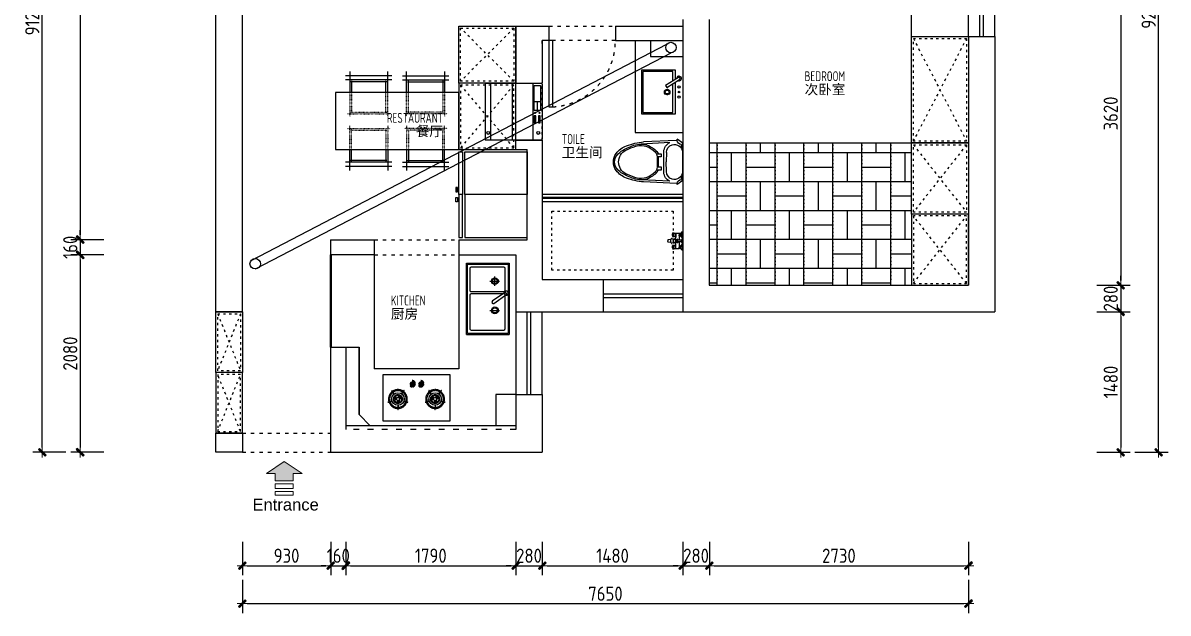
# Model space of a CAD drawing. Header units: millimetres. Extents: x -58733 to 427521, y -235734 to 553534.
# Drawn here: x 76497 to 88564, y 517994 to 524214 of the extents above; entities that cross this region are included whole.
import ezdxf

# ---------------------------------------------------------------- set-up
doc = ezdxf.new("R2010")
doc.units = ezdxf.units.MM
doc.linetypes.add('ACAD_ISO02W100', pattern=[15, 12, -3])
doc.linetypes.add('ACAD_ISO03W100', pattern=[30, 12, -18])
for name, color, linetype in [('00-墙体', 7, 'Continuous'), ('02-洁具及配件（地平图显示）', 1, 'Continuous'), ('02-活动家具', 1, 'Continuous'), ('4平-文字', 7, 'Continuous'), ('4平-灶具', 7, 'Continuous'), ('E-立面活动家具', 1, 'Continuous'), ('ZL家具内框', 251, 'Continuous'), ('ZL家具外框', 1, 'Continuous'), ('ZL窗户内线', 251, 'Continuous')]:
    doc.layers.add(name, color=color, linetype=linetype)
for name, color, linetype, lineweight in [('0－图框', 8, 'Continuous', 0), ('P★10 文字说明', 32, 'Continuous', 0), ('P－墙体', 255, 'Continuous', 15)]:
    doc.layers.add(name, color=color, linetype=linetype, lineweight=lineweight)
doc.styles.add('CCD_DIM', font='ARCHS.SHX')
doc.styles.add('DIM_FONT', font='', dxfattribs={"width": 0.8})
doc.styles.get("Standard").update_dxf_attribs({"font": 'simsun.ttc'})
doc.styles.add('编号', font='ARCHSTYL.SHX', dxfattribs={"width": 0.8})
doc.styles.get('DIM_FONT').set_extended_font_data('SimSun')
doc.dimstyles.new('海龍1：50', dxfattribs={"dimscale": 50, "dimtxt": 3, "dimasz": 1, "dimexe": 2, "dimexo": 2, "dimgap": 0.6, "dimtad": 1, "dimdec": 0, "dimrnd": 5, "dimdsep": 46, "dimtxsty": 'CCD_DIM', "dimblk": 'WS-cj', "dimcen": 1, "dimclrd": 242, "dimclre": 242, "dimclrt": 2, "dimadec": 0, "dimazin": 2, "dimtfac": 1, "dimtdec": 0, "dimtix": 1, "dimtmove": 2, "dimatfit": 3, "dimldrblk": 'CCD_Leader_Arrow', "dimfxl": 5, "dimfxlon": 1, "dimtolj": 1, "dimarcsym": 0})

# ---------------------------------------------------------------- blocks, each defined once
blk = doc.blocks.new('A$C79D64CA1')
at = {"layer": '0－图框'}
blk.add_hatch(color=6, dxfattribs=at).paths.add_polyline_path([(378, 227), (284, 227), (284, 151), (95, 151), (95, 227), (0, 227), (189, 353)])
at = {"layer": '0－图框', "color": 6}
for p, q in [((189, 353), (0, 227)), ((378, 227), (189, 353)), ((95, 227), (0, 227)), ((378, 227), (284, 227))]:
    blk.add_line(p, q, dxfattribs=at)
blk.add_lwpolyline([(95, 227), (95, 151), (284, 151), (284, 227)], dxfattribs=at)
for points in [[(284, 120), (95, 120), (95, 69), (284, 69)], [(284, 38), (95, 38), (95, 0), (284, 0)]]:
    blk.add_lwpolyline(points, close=True, dxfattribs=at)
blk = doc.blocks.new('gsdfgfsdg')
at = {"layer": '0－图框', "color": 7, "xscale": -1, "rotation": 270}
blk.add_blockref('A$C79D64CA1', (-31077, -43831), dxfattribs=at)
at = {"layer": '0－图框', "color": 7, "insert": (-31178, -43656), "char_height": 125, "width": 1449.58, "attachment_point": 5, "rotation": 270}
blk.add_mtext('{\\fArial|b0|i0|c0|p32;Entrance}', dxfattribs=at)
blk = doc.blocks.new('WS-cj')
blk.add_hatch(color=1).paths.add_polyline_path([(0.59, 0.82), (-0.82, -0.59), (-0.59, -0.82), (0.82, 0.59)])
at = {"color": 1, "linetype": 'ByBlock', "lineweight": 0}
for p, q in [((-1.1, 0), (0, 0)), ((0, 0), (1.1, 0))]:
    blk.add_line(p, q, dxfattribs=at)
at = {"color": 1}
blk.add_lwpolyline([(0.59, 0.82), (-0.82, -0.59), (-0.59, -0.82), (0.82, 0.59)], close=True, dxfattribs=at)
blk = doc.blocks.new('*D620')
at = {"color": 242, "lineweight": -2}
for p, q in [((78810, 518744), (78810, 518394)), ((79740, 518744), (79740, 518394)), ((78860, 518494), (79690, 518494))]:
    blk.add_line(p, q, dxfattribs=at)
at = {"layer": 'Defpoints', "color": 0}
for p in [(78810, 518894), (79740, 518894), (79740, 518494)]:
    blk.add_point(p, dxfattribs=at)
at = {"color": 242, "lineweight": -2, "xscale": 50, "yscale": 50, "zscale": 50, "rotation": 180}
blk.add_blockref('WS-cj', (78810, 518494), dxfattribs=at)
at = {"color": 242, "lineweight": -2, "xscale": 50, "yscale": 50, "zscale": 50}
blk.add_blockref('WS-cj', (79740, 518494), dxfattribs=at)
at = {"color": 2, "insert": (79275, 518599), "char_height": 150, "attachment_point": 5, "style": 'CCD_DIM'}
blk.add_mtext('\\A1;930', dxfattribs=at)
blk = doc.blocks.new('CCD_Leader_Arrow')
at = {"color": 1, "linetype": 'ByBlock'}
blk.add_line((0, 0), (-1, 0), dxfattribs=at)
for points in [[(-0.86, 0.67), (-0.6, 0.85), (-0.24, 0), (0, 0)], [(-0.86, -0.67), (-0.6, -0.85), (-0.24, 0), (0, 0)]]:
    blk.add_solid(points, dxfattribs=at)
blk = doc.blocks.new('*D621')
at = {"color": 242, "lineweight": -2}
for p, q in [((79740, 518744), (79740, 518394)), ((79900, 518744), (79900, 518394)), ((79690, 518494), (79640, 518494)), ((79740, 518494), (79900, 518494)), ((79950, 518494), (80000, 518494))]:
    blk.add_line(p, q, dxfattribs=at)
at = {"layer": 'Defpoints', "color": 0}
for p in [(79740, 518894), (79900, 518894), (79900, 518494)]:
    blk.add_point(p, dxfattribs=at)
at = {"color": 242, "lineweight": -2, "xscale": 50, "yscale": 50, "zscale": 50}
blk.add_blockref('WS-cj', (79740, 518494), dxfattribs=at)
at = {"color": 242, "lineweight": -2, "xscale": 50, "yscale": 50, "zscale": 50, "rotation": 180}
blk.add_blockref('WS-cj', (79900, 518494), dxfattribs=at)
at = {"color": 2, "insert": (79820, 518599), "char_height": 150, "attachment_point": 5, "style": 'CCD_DIM'}
blk.add_mtext('\\A1;160', dxfattribs=at)
blk = doc.blocks.new('*D622')
at = {"color": 242, "lineweight": -2}
for p, q in [((79900, 518744), (79900, 518394)), ((81690, 518744), (81690, 518394)), ((79950, 518494), (81640, 518494))]:
    blk.add_line(p, q, dxfattribs=at)
at = {"layer": 'Defpoints', "color": 0}
for p in [(79900, 518894), (81690, 518894), (81690, 518494)]:
    blk.add_point(p, dxfattribs=at)
at = {"color": 242, "lineweight": -2, "xscale": 50, "yscale": 50, "zscale": 50, "rotation": 180}
blk.add_blockref('WS-cj', (79900, 518494), dxfattribs=at)
at = {"color": 242, "lineweight": -2, "xscale": 50, "yscale": 50, "zscale": 50}
blk.add_blockref('WS-cj', (81690, 518494), dxfattribs=at)
at = {"color": 2, "insert": (80795, 518599), "char_height": 150, "attachment_point": 5, "style": 'CCD_DIM'}
blk.add_mtext('\\A1;1790', dxfattribs=at)
blk = doc.blocks.new('*D623')
at = {"color": 242, "lineweight": -2}
for p, q in [((81690, 518744), (81690, 518394)), ((81970, 518744), (81970, 518394)), ((81640, 518494), (81590, 518494)), ((81690, 518494), (81970, 518494)), ((82020, 518494), (82070, 518494))]:
    blk.add_line(p, q, dxfattribs=at)
at = {"layer": 'Defpoints', "color": 0}
for p in [(81690, 518894), (81970, 518894), (81970, 518494)]:
    blk.add_point(p, dxfattribs=at)
at = {"color": 242, "lineweight": -2, "xscale": 50, "yscale": 50, "zscale": 50}
blk.add_blockref('WS-cj', (81690, 518494), dxfattribs=at)
at = {"color": 242, "lineweight": -2, "xscale": 50, "yscale": 50, "zscale": 50, "rotation": 180}
blk.add_blockref('WS-cj', (81970, 518494), dxfattribs=at)
at = {"color": 2, "insert": (81830, 518599), "char_height": 150, "attachment_point": 5, "style": 'CCD_DIM'}
blk.add_mtext('\\A1;280', dxfattribs=at)
blk = doc.blocks.new('*D624')
at = {"color": 242, "lineweight": -2}
for p, q in [((81970, 518744), (81970, 518394)), ((83450, 518744), (83450, 518394)), ((82020, 518494), (83400, 518494))]:
    blk.add_line(p, q, dxfattribs=at)
at = {"layer": 'Defpoints', "color": 0}
for p in [(81970, 518894), (83450, 518894), (83450, 518494)]:
    blk.add_point(p, dxfattribs=at)
at = {"color": 242, "lineweight": -2, "xscale": 50, "yscale": 50, "zscale": 50, "rotation": 180}
blk.add_blockref('WS-cj', (81970, 518494), dxfattribs=at)
at = {"color": 242, "lineweight": -2, "xscale": 50, "yscale": 50, "zscale": 50}
blk.add_blockref('WS-cj', (83450, 518494), dxfattribs=at)
at = {"color": 2, "insert": (82710, 518599), "char_height": 150, "attachment_point": 5, "style": 'CCD_DIM'}
blk.add_mtext('\\A1;1480', dxfattribs=at)
blk = doc.blocks.new('*D625')
at = {"color": 242, "lineweight": -2}
for p, q in [((83450, 518744), (83450, 518394)), ((83730, 518744), (83730, 518394)), ((83400, 518494), (83350, 518494)), ((83450, 518494), (83730, 518494)), ((83780, 518494), (83830, 518494))]:
    blk.add_line(p, q, dxfattribs=at)
at = {"layer": 'Defpoints', "color": 0}
for p in [(83450, 518894), (83730, 518894), (83730, 518494)]:
    blk.add_point(p, dxfattribs=at)
at = {"color": 242, "lineweight": -2, "xscale": 50, "yscale": 50, "zscale": 50}
blk.add_blockref('WS-cj', (83450, 518494), dxfattribs=at)
at = {"color": 242, "lineweight": -2, "xscale": 50, "yscale": 50, "zscale": 50, "rotation": 180}
blk.add_blockref('WS-cj', (83730, 518494), dxfattribs=at)
at = {"color": 2, "insert": (83590, 518599), "char_height": 150, "attachment_point": 5, "style": 'CCD_DIM'}
blk.add_mtext('\\A1;280', dxfattribs=at)
blk = doc.blocks.new('*D626')
at = {"color": 242, "lineweight": -2}
for p, q in [((83730, 518744), (83730, 518394)), ((86460, 518744), (86460, 518394)), ((83780, 518494), (86410, 518494))]:
    blk.add_line(p, q, dxfattribs=at)
at = {"layer": 'Defpoints', "color": 0}
for p in [(83730, 518894), (86460, 518894), (86460, 518494)]:
    blk.add_point(p, dxfattribs=at)
at = {"color": 242, "lineweight": -2, "xscale": 50, "yscale": 50, "zscale": 50, "rotation": 180}
blk.add_blockref('WS-cj', (83730, 518494), dxfattribs=at)
at = {"color": 242, "lineweight": -2, "xscale": 50, "yscale": 50, "zscale": 50}
blk.add_blockref('WS-cj', (86460, 518494), dxfattribs=at)
at = {"color": 2, "insert": (85095, 518599), "char_height": 150, "attachment_point": 5, "style": 'CCD_DIM'}
blk.add_mtext('\\A1;2730', dxfattribs=at)
blk = doc.blocks.new('*D627')
at = {"color": 242, "lineweight": -2}
for p, q in [((78810, 518344), (78810, 517994)), ((86460, 518344), (86460, 517994)), ((78860, 518094), (86410, 518094))]:
    blk.add_line(p, q, dxfattribs=at)
at = {"layer": 'Defpoints', "color": 0}
for p in [(78810, 518894), (86460, 518894), (86460, 518094)]:
    blk.add_point(p, dxfattribs=at)
at = {"color": 242, "lineweight": -2, "xscale": 50, "yscale": 50, "zscale": 50, "rotation": 180}
blk.add_blockref('WS-cj', (78810, 518094), dxfattribs=at)
at = {"color": 242, "lineweight": -2, "xscale": 50, "yscale": 50, "zscale": 50}
blk.add_blockref('WS-cj', (86460, 518094), dxfattribs=at)
at = {"color": 2, "insert": (82635, 518199), "char_height": 150, "attachment_point": 5, "style": 'CCD_DIM'}
blk.add_mtext('\\A1;7650', dxfattribs=at)
blk = doc.blocks.new('*D628')
at = {"color": 242, "lineweight": -2}
for p, q in [((77351, 528809), (77001, 528809)), ((77101, 528759), (77101, 521979)), ((77351, 521929), (77001, 521929))]:
    blk.add_line(p, q, dxfattribs=at)
at = {"layer": 'Defpoints', "color": 0}
for p in [(77501, 528809), (77101, 521929), (77501, 521929)]:
    blk.add_point(p, dxfattribs=at)
at = {"color": 242, "lineweight": -2, "xscale": 50, "yscale": 50, "zscale": 50}
for p, rotation in [((77101, 528809), 90), ((77101, 521929), 270)]:
    blk.add_blockref('WS-cj', p, dxfattribs=dict(at, rotation=rotation))
at = {"color": 2, "insert": (76996, 525369), "char_height": 150, "attachment_point": 5, "rotation": 90, "style": 'CCD_DIM'}
blk.add_mtext('\\A1;6880', dxfattribs=at)
blk = doc.blocks.new('*D629')
at = {"color": 242, "lineweight": -2}
for p, q in [((77101, 521979), (77101, 522029)), ((77351, 521929), (77001, 521929)), ((77101, 521929), (77101, 521769)), ((77351, 521769), (77001, 521769)), ((77101, 521719), (77101, 521669))]:
    blk.add_line(p, q, dxfattribs=at)
at = {"layer": 'Defpoints', "color": 0}
for p in [(77501, 521929), (77101, 521769), (77501, 521769)]:
    blk.add_point(p, dxfattribs=at)
at = {"color": 242, "lineweight": -2, "xscale": 50, "yscale": 50, "zscale": 50}
for p, rotation in [((77101, 521929), 270), ((77101, 521769), 90)]:
    blk.add_blockref('WS-cj', p, dxfattribs=dict(at, rotation=rotation))
at = {"color": 2, "insert": (76996, 521849), "char_height": 150, "attachment_point": 5, "rotation": 90, "style": 'CCD_DIM'}
blk.add_mtext('\\A1;160', dxfattribs=at)
blk = doc.blocks.new('*D630')
at = {"color": 242, "lineweight": -2}
for p, q in [((77351, 521769), (77001, 521769)), ((77101, 521719), (77101, 519739)), ((77351, 519689), (77001, 519689))]:
    blk.add_line(p, q, dxfattribs=at)
at = {"layer": 'Defpoints', "color": 0}
for p in [(77501, 521769), (77101, 519689), (77501, 519689)]:
    blk.add_point(p, dxfattribs=at)
at = {"color": 242, "lineweight": -2, "xscale": 50, "yscale": 50, "zscale": 50}
for p, rotation in [((77101, 521769), 90), ((77101, 519689), 270)]:
    blk.add_blockref('WS-cj', p, dxfattribs=dict(at, rotation=rotation))
at = {"color": 2, "insert": (76996, 520729), "char_height": 150, "attachment_point": 5, "rotation": 90, "style": 'CCD_DIM'}
blk.add_mtext('\\A1;2080', dxfattribs=at)
blk = doc.blocks.new('*D631')
at = {"color": 242, "lineweight": -2}
for p, q in [((76951, 528809), (76601, 528809)), ((76701, 519739), (76701, 528759)), ((76951, 519689), (76601, 519689))]:
    blk.add_line(p, q, dxfattribs=at)
at = {"layer": 'Defpoints', "color": 0}
for p in [(76701, 528809), (77501, 528809), (77501, 519689)]:
    blk.add_point(p, dxfattribs=at)
at = {"color": 242, "lineweight": -2, "xscale": 50, "yscale": 50, "zscale": 50}
for p, rotation in [((76701, 528809), 90), ((76701, 519689), 270)]:
    blk.add_blockref('WS-cj', p, dxfattribs=dict(at, rotation=rotation))
at = {"color": 2, "insert": (76596, 524249), "char_height": 150, "attachment_point": 5, "rotation": 90, "style": 'CCD_DIM'}
blk.add_mtext('\\A1;9120', dxfattribs=at)
blk = doc.blocks.new('*D634')
at = {"color": 242, "lineweight": -2}
for p, q in [((87814, 525069), (88164, 525069)), ((88064, 525019), (88064, 521499)), ((87814, 521449), (88164, 521449))]:
    blk.add_line(p, q, dxfattribs=at)
at = {"layer": 'Defpoints', "color": 0}
for p in [(87664, 525069), (87664, 521449), (88064, 521449)]:
    blk.add_point(p, dxfattribs=at)
at = {"color": 242, "lineweight": -2, "xscale": 50, "yscale": 50, "zscale": 50}
for p, rotation in [((88064, 525069), 90), ((88064, 521449), 270)]:
    blk.add_blockref('WS-cj', p, dxfattribs=dict(at, rotation=rotation))
at = {"color": 2, "insert": (87959, 523259), "char_height": 150, "attachment_point": 5, "rotation": 90, "style": 'CCD_DIM'}
blk.add_mtext('\\A1;3620', dxfattribs=at)
blk = doc.blocks.new('*D635')
at = {"color": 242, "lineweight": -2}
for p, q in [((88064, 521499), (88064, 521549)), ((87814, 521449), (88164, 521449)), ((88064, 521449), (88064, 521169)), ((87814, 521169), (88164, 521169)), ((88064, 521119), (88064, 521069))]:
    blk.add_line(p, q, dxfattribs=at)
at = {"layer": 'Defpoints', "color": 0}
for p in [(87664, 521449), (87664, 521169), (88064, 521169)]:
    blk.add_point(p, dxfattribs=at)
at = {"color": 242, "lineweight": -2, "xscale": 50, "yscale": 50, "zscale": 50}
for p, rotation in [((88064, 521449), 270), ((88064, 521169), 90)]:
    blk.add_blockref('WS-cj', p, dxfattribs=dict(at, rotation=rotation))
at = {"color": 2, "insert": (87959, 521309), "char_height": 150, "attachment_point": 5, "rotation": 90, "style": 'CCD_DIM'}
blk.add_mtext('\\A1;280', dxfattribs=at)
blk = doc.blocks.new('*D636')
at = {"color": 242, "lineweight": -2}
for p, q in [((87814, 521169), (88164, 521169)), ((88064, 521119), (88064, 519739)), ((87814, 519689), (88164, 519689))]:
    blk.add_line(p, q, dxfattribs=at)
at = {"layer": 'Defpoints', "color": 0}
for p in [(87664, 521169), (87664, 519689), (88064, 519689)]:
    blk.add_point(p, dxfattribs=at)
at = {"color": 242, "lineweight": -2, "xscale": 50, "yscale": 50, "zscale": 50}
for p, rotation in [((88064, 521169), 90), ((88064, 519689), 270)]:
    blk.add_blockref('WS-cj', p, dxfattribs=dict(at, rotation=rotation))
at = {"color": 2, "insert": (87959, 520429), "char_height": 150, "attachment_point": 5, "rotation": 90, "style": 'CCD_DIM'}
blk.add_mtext('\\A1;1480', dxfattribs=at)
blk = doc.blocks.new('*D637')
at = {"color": 242, "lineweight": -2}
for p, q in [((88214, 528979), (88564, 528979)), ((88464, 519739), (88464, 528929)), ((88214, 519689), (88564, 519689))]:
    blk.add_line(p, q, dxfattribs=at)
at = {"layer": 'Defpoints', "color": 0}
for p in [(87664, 528979), (88464, 528979), (87664, 519689)]:
    blk.add_point(p, dxfattribs=at)
at = {"color": 242, "lineweight": -2, "xscale": 50, "yscale": 50, "zscale": 50}
for p, rotation in [((88464, 528979), 90), ((88464, 519689), 270)]:
    blk.add_blockref('WS-cj', p, dxfattribs=dict(at, rotation=rotation))
at = {"color": 2, "insert": (88359, 524334), "char_height": 150, "attachment_point": 5, "rotation": 90, "style": 'CCD_DIM'}
blk.add_mtext('\\A1;9290', dxfattribs=at)
blk = doc.blocks.new('A$C2EBB641D')
for p, q in [((267, 733), (267, 0)), ((333, 733), (333, 0)), ((533, 667), (200, 667)), ((200, 67), (533, 67))]:
    blk.add_line(p, q)
at = {"color": 251}
for p, q in [((533, 640), (347, 640)), ((360, 653), (360, 80)), ((347, 93), (533, 93))]:
    blk.add_line(p, q, dxfattribs=at)
at = {"color": 250, "linetype": 'ACAD_ISO03W100', "ltscale": 0.1}
for p, q in [((907, 667), (533, 667)), ((853, 640), (533, 640)), ((840, 80), (840, 653)), ((867, 27), (867, 707)), ((533, 93), (853, 93)), ((533, 67), (907, 67))]:
    blk.add_line(p, q, dxfattribs=at)
blk = doc.blocks.new('A$C314F5E14')
at = {"color": 251}
for p, q in [((91, 393), (91, 50)), ((333, 408), (106, 408)), ((348, 50), (348, 393)), ((375, 427), (353, 411)), ((353, 411), (450, 273)), ((371, 393), (371, 50)), ((472, 288), (375, 427)), ((738, 408), (386, 408)), ((753, 50), (753, 393)), ((286, 300), (190, 300)), ((238, 248), (238, 348)), ((546, 248), (546, 348)), ((106, 35), (333, 35)), ((386, 35), (738, 35))]:
    blk.add_line(p, q, dxfattribs=at)
for centre, radius in [((238, 300), 36.1), ((238, 300), 27.1), ((546, 300), 36.1), ((546, 300), 27.1)]:
    blk.add_circle(centre, radius, dxfattribs=at)
for centre, radius, start, end in [((106, 393), 15, 90, 180), ((333, 393), 15, 0, 90), ((364, 419), 21.7, 342.6068, 267.3353), ((386, 393), 15, 90, 180), ((738, 393), 15, 0, 90), ((461, 281), 13.3, 214.971, 34.971), ((106, 50), 15, 180, 270), ((333, 50), 15, 270, 0), ((386, 50), 15, 180, 270), ((738, 50), 15, 270, 0)]:
    blk.add_arc(centre, radius, start, end, dxfattribs=at)
at = {"layer": 'ZL家具外框'}
for p, q in [((50, 0), (50, 450)), ((50, 450), (800, 450)), ((60, 10), (60, 440)), ((60, 440), (790, 440)), ((790, 440), (790, 10)), ((800, 0), (800, 450)), ((800, 0), (50, 0)), ((790, 10), (60, 10))]:
    blk.add_line(p, q, dxfattribs=at)
blk = doc.blocks.new('G$CC743C0DE')
at = {"layer": '4平-灶具', "color": 1, "linetype": 'ACAD_ISO03W100'}
for centre, start, end in [((90, 321), 35.9993, 215.9993), ((217, 321), 323.9993, 143.9993), ((483, 321), 35.9993, 215.9993), ((610, 321), 323.9993, 143.9993), ((154, 125), 179.9993, 359.9993), ((257, 200), 251.9993, 71.9993), ((443, 200), 107.9993, 287.9993), ((546, 125), 179.9993, 359.9993), ((649, 200), 251.9993, 71.9993)]:
    blk.add_arc(centre, 1.65, start, end, dxfattribs=at)
at = {"layer": 'ZL家具内框', "linetype": 'ACAD_ISO02W100', "ltscale": 0.2}
for p, q in [((284, 372), (282, 370)), ((303, 364), (303, 361)), ((305, 424), (305, 427)), ((306, 364), (306, 361)), ((335, 395), (338, 395)), ((335, 392), (338, 392)), ((374, 372), (372, 370)), ((394, 364), (394, 361)), ((395, 424), (395, 427)), ((397, 364), (397, 361)), ((425, 395), (428, 395)), ((425, 392), (428, 392))]:
    blk.add_line(p, q, dxfattribs=at)
for centre, radius in [((154, 233), 47.3), ((154, 233), 38.5), ((154, 233), 16.5), ((546, 233), 47.3), ((546, 233), 38.5), ((546, 233), 16.5)]:
    blk.add_circle(centre, radius, dxfattribs=at)
for centre, radius, start, end in [((305, 394), 33, 224.9993, 267.3941), ((305, 394), 30, 224.9993, 267.1333), ((305, 394), 33, 2.6046, 89.9993), ((305, 394), 30, 2.8653, 89.9993), ((305, 394), 30, 272.8653, 357.1333), ((305, 394), 33, 272.6046, 357.3941), ((395, 394), 33, 224.9993, 267.3941), ((395, 394), 30, 224.9993, 267.1333), ((395, 394), 33, 2.6046, 89.9993), ((395, 394), 30, 2.8653, 89.9993), ((395, 394), 30, 272.8653, 357.1333), ((395, 394), 33, 272.6046, 357.3941), ((154, 233), 99, 126.9543, 197.0444), ((154, 233), 88, 127.0737, 196.925), ((154, 233), 99, 54.9543, 125.0444), ((154, 233), 88, 55.0737, 124.925), ((154, 233), 33, 146.4735, 179.9993), ((131, 248), 5.5, 326.4735, 146.4735), ((154, 233), 22, 146.4735, 179.9993), ((167, 257), 5.5, 59.9993, 239.9993), ((154, 233), 22, 26.4735, 59.9993), ((154, 233), 33, 26.4735, 59.9993), ((178, 245), 5.5, 206.4735, 26.4735), ((154, 233), 88, 343.0737, 52.925), ((154, 233), 99, 342.9543, 53.0444), ((546, 233), 99, 126.9543, 197.0444), ((546, 233), 88, 127.0737, 196.925), ((546, 233), 99, 54.9543, 125.0444), ((546, 233), 88, 55.0737, 124.925), ((546, 233), 33, 146.4735, 179.9993), ((523, 248), 5.5, 326.4735, 146.4735), ((546, 233), 22, 146.4735, 179.9993), ((560, 257), 5.5, 59.9993, 239.9993), ((546, 233), 22, 26.4735, 59.9993), ((546, 233), 33, 26.4735, 59.9993), ((571, 245), 5.5, 206.4735, 26.4735), ((546, 233), 88, 343.0737, 52.925), ((546, 233), 99, 342.9543, 53.0444), ((154, 233), 99, 198.9543, 269.0444), ((154, 233), 88, 199.0737, 268.925), ((126, 233), 5.5, 179.9993, 359.9993), ((152, 206), 5.5, 86.4735, 266.4735), ((154, 233), 22, 266.4735, 299.9993), ((154, 233), 33, 266.4735, 299.9993), ((154, 233), 88, 271.0737, 340.925), ((154, 233), 99, 270.9543, 341.0444), ((167, 209), 5.5, 299.9993, 119.9993), ((546, 233), 99, 198.9543, 269.0444), ((546, 233), 88, 199.0737, 268.925), ((519, 233), 5.5, 179.9993, 359.9993), ((545, 206), 5.5, 86.4735, 266.4735), ((546, 233), 33, 266.4735, 299.9993), ((546, 233), 22, 266.4735, 299.9993), ((546, 233), 88, 271.0737, 340.925), ((546, 233), 99, 270.9543, 341.0444), ((560, 209), 5.5, 299.9993, 119.9993)]:
    blk.add_arc(centre, radius, start, end, dxfattribs=at)
at = {"layer": 'ZL家具外框'}
for p, q in [((302, 376), (302, 411)), ((308, 376), (308, 411)), ((392, 376), (392, 411)), ((398, 376), (398, 411)), ((113, 287), (89, 320)), ((115, 289), (91, 322)), ((192, 289), (216, 322)), ((195, 287), (219, 320)), ((505, 287), (481, 320)), ((508, 289), (484, 322)), ((585, 289), (609, 322)), ((587, 287), (611, 320)), ((89, 214), (50, 201)), ((90, 211), (51, 198)), ((152, 166), (152, 125)), ((155, 166), (155, 125)), ((217, 211), (256, 198)), ((219, 214), (257, 201)), ((481, 214), (443, 201)), ((483, 211), (444, 198)), ((545, 166), (545, 125)), ((548, 166), (548, 125)), ((610, 211), (649, 198)), ((611, 214), (650, 201))]:
    blk.add_line(p, q, dxfattribs=at)
blk.add_lwpolyline([(0, 492), (700, 492), (700, 0), (0, 0)], close=True, dxfattribs=at)
for centre, radius in [((305, 394), 20), ((395, 394), 20), ((154, 233), 66), ((546, 233), 66)]:
    blk.add_circle(centre, radius, dxfattribs=at)
for centre, radius, start, end in [((305, 394), 18, 99.5934, 260.4053), ((305, 411), 3.01, 355.1237, 184.8749), ((305, 377), 3.01, 175.1237, 4.8749), ((305, 394), 18, 279.5934, 80.4053), ((395, 394), 18, 99.5934, 260.4053), ((395, 411), 3.01, 355.1237, 184.8749), ((395, 377), 3.01, 175.1237, 4.8749), ((395, 394), 18, 279.5934, 80.4053), ((114, 288), 1.65, 215.9993, 35.9993), ((193, 288), 1.65, 143.9993, 323.9993), ((507, 288), 1.65, 215.9993, 35.9993), ((586, 288), 1.65, 143.9993, 323.9993), ((51, 200), 1.65, 107.9993, 287.9993), ((89, 212), 1.65, 287.9993, 107.9993), ((154, 166), 1.65, 359.9993, 179.9993), ((218, 212), 1.65, 71.9993, 251.9993), ((482, 212), 1.65, 287.9993, 107.9993), ((546, 166), 1.65, 359.9993, 179.9993), ((611, 212), 1.65, 71.9993, 251.9993)]:
    blk.add_arc(centre, radius, start, end, dxfattribs=at)
blk = doc.blocks.new('A$C161B1048')
for p, q in [((0, 159), (58, 159)), ((0, 151), (0, 159)), ((0, 151), (16, 135)), ((16, 135), (19, 135)), ((19, 130), (16, 128)), ((16, 128), (16, 122)), ((16, 122), (19, 120)), ((19, 135), (19, 130)), ((40, 135), (40, 130)), ((43, 135), (40, 135)), ((40, 130), (42, 128)), ((42, 122), (40, 120)), ((42, 128), (42, 122)), ((58, 151), (43, 135)), ((58, 159), (58, 151)), ((119, 159), (71, 159)), ((86, 147), (85, 147)), ((86, 147), (86, 100)), ((95, 147), (86, 147)), ((95, 147), (104, 147)), ((104, 147), (104, 100)), ((104, 147), (106, 147)), ((190, 159), (132, 159)), ((132, 159), (132, 151)), ((132, 151), (147, 135)), ((147, 135), (150, 135)), ((150, 130), (148, 128)), ((148, 128), (148, 122)), ((148, 122), (150, 120)), ((150, 135), (150, 130)), ((172, 135), (172, 130)), ((175, 135), (172, 135)), ((172, 130), (174, 128)), ((174, 122), (172, 120)), ((174, 128), (174, 122)), ((190, 151), (175, 135)), ((190, 151), (190, 159)), ((19, 120), (16, 118)), ((16, 118), (16, 89)), ((18, 87), (18, 86)), ((39, 120), (86, 120)), ((43, 87), (55, 87)), ((43, 86), (43, 87)), ((70, 46), (79, 84)), ((70, 44), (70, 44)), ((75, 74), (75, 67)), ((79, 34), (82, 5)), ((86, 100), (104, 100)), ((86, 89), (86, 85)), ((86, 89), (104, 89)), ((88, 0), (95, 0)), ((102, 0), (95, 0)), ((104, 120), (171, 120)), ((104, 89), (104, 85)), ((111, 34), (107, 5)), ((111, 84), (120, 46)), ((147, 87), (134, 87)), ((147, 86), (147, 87)), ((172, 120), (171, 120)), ((171, 87), (171, 87)), ((171, 87), (171, 86)), ((174, 89), (174, 118))]:
    blk.add_line(p, q)
at = {"color": 251}
for p, q in [((58, 151), (0, 151)), ((19, 135), (29, 135)), ((19, 130), (29, 130)), ((23, 128), (21, 130)), ((21, 120), (23, 122)), ((23, 128), (26, 130)), ((23, 122), (23, 128)), ((23, 122), (26, 120)), ((40, 135), (29, 135)), ((40, 130), (29, 130)), ((35, 128), (32, 130)), ((35, 122), (32, 120)), ((35, 128), (37, 130)), ((35, 122), (35, 128)), ((37, 120), (35, 122)), ((132, 151), (190, 151)), ((150, 135), (161, 135)), ((150, 130), (161, 130)), ((155, 128), (153, 130)), ((153, 120), (155, 122)), ((155, 128), (158, 130)), ((155, 122), (155, 128)), ((155, 122), (158, 120)), ((172, 135), (161, 135)), ((172, 130), (161, 130)), ((167, 128), (164, 130)), ((167, 122), (164, 120)), ((167, 128), (169, 130)), ((167, 122), (167, 128)), ((169, 120), (167, 122)), ((15, 54), (20, 78)), ((18, 87), (43, 87)), ((18, 86), (43, 86)), ((19, 120), (29, 120)), ((31, 52), (19, 52)), ((40, 120), (29, 120)), ((31, 52), (42, 52)), ((46, 54), (41, 78)), ((76, 58), (74, 63)), ((79, 57), (76, 58)), ((80, 67), (79, 57)), ((89, 65), (93, 53)), ((93, 53), (98, 53)), ((98, 53), (101, 65)), ((110, 68), (110, 57)), ((110, 57), (114, 58)), ((115, 74), (114, 69)), ((114, 58), (116, 65)), ((121, 44), (121, 44)), ((143, 54), (149, 78)), ((171, 87), (147, 87)), ((171, 86), (147, 86)), ((159, 52), (147, 52)), ((150, 120), (161, 120)), ((159, 52), (171, 52)), ((172, 120), (161, 120)), ((175, 54), (169, 78))]:
    blk.add_line(p, q, dxfattribs=at)
for centre, radius, start, end in [((86, 163), 16.1, 196.4663, 264.7097), ((104, 163), 16.1, 275.2903, 343.5337), ((216, 37), 206, 167.1247, 175.6663), ((32, 106), 57, 247.8225, 268.6863), ((19, 81), 4.17, 95.2861, 155.1491), ((18, 89), 2.26, 180, 283.6855), ((29, 106), 57, 271.3137, 292.1775), ((42, 81), 4.17, 24.8509, 84.7139), ((-155, 37), 206, 4.3337, 12.8753), ((55, 66), 20.9, 23.4502, 90), ((76, 43), 6.14, 155.6461, 180), ((76, 43), 6.14, 180, 221.2126), ((85, 51), 18.4, 221.2126, 244.6886), ((91, 64), 32.8, 244.6886, 258.9162), ((80, 84), 0.732, 111.5874, 180), ((80, 84), 0.732, 180, 248.4126), ((87, 66), 20.2, 99.3077, 111.5874), ((87, 102), 20.2, 248.4126, 260.6923), ((88, 6), 5.6, 186.0979, 272.3749), ((93, 94), 9.16, 140.1022, 219.8978), ((92, 37), 49.5, 96.7319, 99.3077), ((92, 131), 49.5, 260.6923, 266.1163), ((95, 85), 53.9, 258.9162, 270), ((87, 85), 0.443, 180, 247.4671), ((91, 95), 11, 247.4671, 260.2489), ((93, 111), 26.9, 260.2489, 265.9284), ((95, 178), 96.5, 266.1163, 270), ((95, 136), 52.2, 265.9284, 270), ((95, 136), 52.2, 270, 274.0716), ((95, 178), 96.5, 270, 273.8837), ((95, 85), 53.9, 270, 281.0838), ((97, 111), 26.9, 274.0716, 279.7511), ((100, 95), 11, 279.7511, 292.5329), ((98, 131), 49.5, 273.8837, 279.3077), ((102, 6), 5.6, 267.6251, 353.9021), ((97, 94), 9.16, 320.1022, 39.8978), ((98, 37), 49.5, 80.6923, 83.2681), ((104, 85), 0.443, 292.5329, 0), ((99, 64), 32.8, 281.0838, 295.3114), ((103, 66), 20.2, 68.4126, 80.6923), ((103, 102), 20.2, 279.3077, 291.5874), ((110, 84), 0.732, 291.5874, 0), ((110, 84), 0.732, 360, 68.4126), ((105, 51), 18.4, 295.3114, 318.7874), ((134, 66), 20.9, 90, 156.5498), ((115, 43), 6.14, 318.7874, 0), ((115, 43), 6.14, 0, 24.3539), ((345, 37), 206, 167.1247, 175.6663), ((160, 106), 57, 247.8225, 268.6863), ((147, 81), 4.17, 95.2861, 155.1491), ((158, 106), 57, 271.3137, 292.1775), ((172, 89), 2.26, 256.3145, 0), ((171, 81), 4.17, 24.8509, 84.7139), ((172, 118), 2, 0, 90), ((-27, 37), 206, 4.3337, 12.8753)]:
    blk.add_arc(centre, radius, start, end)
for centre, radius, start, end in [((11, 60), 7.1, 268.6863, 306.614), ((-79, 60), 94, 356.2802, 9.9331), ((19, 57), 4.74, 212.3784, 270), ((30, 73), 10.8, 86.7185, 152.529), ((31, 73), 10.8, 27.471, 93.2815), ((42, 57), 4.74, 270, 327.6216), ((140, 60), 94, 170.0669, 183.7198), ((51, 60), 7.1, 233.386, 271.3137), ((95, 100), 17, 122.2278, 235.4154), ((84, 94), 5.2, 68.9619, 78.2634), ((84, 95), 5.2, 281.7366, 291.0381), ((84, 94), 4.83, 47.1211, 68.9619), ((84, 95), 4.83, 291.0381, 312.8789), ((84, 94), 4.53, 24.0405, 47.1211), ((84, 95), 4.53, 312.8789, 335.9595), ((85, 94), 4.18, 0, 24.0405), ((85, 94), 4.18, 335.9595, 0), ((94, 94), 4.18, 155.9595, 180), ((94, 94), 4.18, 180, 204.0405), ((95, 94), 4.53, 132.8789, 155.9595), ((95, 95), 4.53, 204.0405, 227.1211), ((95, 94), 4.83, 111.0381, 132.8789), ((95, 95), 4.83, 227.1211, 248.9619), ((95, 94), 5.2, 90, 111.0381), ((95, 95), 5.2, 248.9619, 270), ((95, 94), 5.2, 68.9619, 90), ((95, 95), 5.2, 270, 291.0381), ((95, 94), 4.83, 47.1211, 68.9619), ((95, 95), 4.83, 291.0381, 312.8789), ((95, 94), 4.53, 24.0405, 47.1211), ((95, 95), 4.53, 312.8789, 335.9595), ((96, 94), 4.18, 0, 24.0405), ((96, 94), 4.18, 335.9595, 0), ((106, 94), 4.18, 155.9595, 180), ((106, 94), 4.18, 180, 204.0405), ((106, 94), 4.53, 132.8789, 155.9595), ((106, 95), 4.53, 204.0405, 227.1211), ((106, 94), 4.83, 111.0381, 132.8789), ((106, 95), 4.83, 227.1211, 248.9619), ((95, 100), 17, 304.4767, 58.4244), ((106, 94), 5.2, 101.7366, 111.0381), ((106, 95), 5.2, 248.9619, 258.2634), ((139, 60), 7.1, 268.6863, 306.614), ((49, 60), 94, 356.2802, 9.9331), ((147, 57), 4.74, 212.3784, 270), ((158, 73), 10.8, 86.7185, 152.529), ((160, 73), 10.8, 27.471, 93.2815), ((171, 57), 4.74, 270, 327.6216), ((269, 60), 94, 170.0669, 183.7198), ((179, 60), 7.1, 233.386, 271.3137)]:
    blk.add_arc(centre, radius, start, end, dxfattribs=at)
blk = doc.blocks.new('235434234234dgfhfsdf3')
for p, q in [((294020, 310028), (294020, 310618)), ((294620, 310618), (294020, 310618)), ((294620, 310618), (294620, 310028)), ((294610, 310018), (294030, 310018))]:
    blk.add_line(p, q)
at = {"color": 251}
for p, q in [((294020, 310560), (294620, 310560)), ((294057, 310560), (294129, 310560)), ((294620, 310334), (294020, 310334)), ((294620, 310118), (294020, 310118)), ((294426, 310070), (294333, 310070)), ((294426, 310102), (294426, 310038))]:
    blk.add_line(p, q, dxfattribs=at)
for points in [[(294274, 310102), (294202, 310102), (294202, 310085), (294274, 310085)], [(294274, 310056), (294202, 310056), (294202, 310039), (294274, 310039)], [(294595, 310038), (294333, 310038), (294333, 310102), (294595, 310102)]]:
    blk.add_lwpolyline(points, close=True, dxfattribs=at)
for centre, radius in [((294095, 310587), 15.2), ((294095, 310060), 15.2), ((294307, 310093), 6.66), ((294307, 310047), 6.66)]:
    blk.add_circle(centre, radius, dxfattribs=at)
for centre, start, end in [((294030, 310028), 180, 270), ((294610, 310028), 270, 0)]:
    blk.add_arc(centre, 10, start, end)
at = {"color": 251, "style": 'DIM_FONT', "text_generation_flag": 4, "width": 0.8, "flags": 9}
for tag in ['YSIZE', 'XSIZE']:
    blk.add_attdef(tag, (294620, 310618), '', height=0.5, rotation=180, dxfattribs=at)
blk = doc.blocks.new('G$C234987D3')
for points in [[(657, 1100), (0, 1100), (0, 650), (657, 650)], [(720, 1100), (682, 1100), (682, 650), (720, 650)], [(657, 200), (0, 200), (0, 650), (657, 650)], [(720, 200), (682, 200), (682, 650), (720, 650)]]:
    blk.add_lwpolyline(points, close=True)
at = {"color": 251}
for points in [[(733, 681), (733, 725), (751, 725), (751, 681)], [(733, 619), (733, 575), (751, 575), (751, 619)]]:
    blk.add_lwpolyline(points, close=True, dxfattribs=at)
blk = doc.blocks.new('A$C47FE7B04')
for p, q in [((12, 67), (28, 412)), ((466, 67), (450, 412)), ((42, 0), (0, 60)), ((436, 0), (478, 60)), ((436, 0), (42, 0))]:
    blk.add_line(p, q)
at = {"color": 251}
for p, q in [((35, 136), (50, 437)), ((443, 136), (428, 437)), ((153, 278), (153, 229)), ((185, 271), (293, 271)), ((186, 229), (186, 271)), ((292, 256), (186, 256)), ((292, 271), (292, 229)), ((325, 229), (325, 278)), ((350, 200), (128, 200)), ((138, 171), (239, 175)), ((153, 229), (186, 229)), ((340, 171), (239, 175)), ((292, 229), (325, 229)), ((94, 14), (55, 14)), ((424, 14), (384, 14)), ((76, 0), (403, 0)), ((436, 0), (436, 0))]:
    blk.add_line(p, q, dxfattribs=at)
for centre, radius, start, end in [((239, 580), 151, 53.3224, 126.6999), ((305, 501), 254, 128, 158.7), ((173, 501), 254, 21.3, 52), ((704, 355), 678, 159.5, 175.2), ((-226, 355), 678, 4.8, 20.5), ((76, 64), 63.8, 177, 184.041), ((402, 64), 63.8, 355.9513, 3)]:
    blk.add_arc(centre, radius, start, end)
for centre, radius, start, end in [((667, 317), 635, 150.6001, 163.4407), ((302, 523), 216, 127.6232, 150.6955), ((239, 536), 140, 27.1313, 152.8687), ((239, 607), 111, 90, 128.3644), ((239, 607), 111, 51.6356, 90), ((176, 523), 216, 29.3045, 52.3768), ((-189, 317), 635, 16.5593, 29.3999), ((256, 441), 206, 164.0575, 208.1206), ((256, 441), 191, 164.0809, 199.8651), ((667, 317), 620, 152.8687, 163.4334), ((-189, 317), 620, 16.5666, 27.1313), ((222, 441), 191, 340.1349, 15.9191), ((222, 441), 206, 331.8794, 15.9425), ((291, 457), 229, 200.5577, 226.0032), ((187, 457), 229, 313.9968, 339.4423), ((291, 457), 244, 207.4735, 235.4741), ((185, 347), 76.2, 226.0032, 270), ((293, 347), 76.2, 270, 313.9968), ((187, 457), 244, 304.5259, 332.5265), ((137, 88), 112, 94.5, 155.1), ((141, 82), 89.1, 92.2, 160.4), ((337, 82), 89.1, 19.6, 87.8), ((341, 88), 112, 24.9, 85.5), ((5, 10), 49.9, 81.6639, 95.7795), ((5, 10), 49.9, 4.936, 81.6639), ((144, 89), 89.8, 164.9956, 261.9532), ((334, 89), 89.8, 278.0468, 15.0044), ((473, 10), 49.9, 98.403, 175.064), ((473, 10), 49.9, 84.2205, 98.403)]:
    blk.add_arc(centre, radius, start, end, dxfattribs=at)
blk = doc.blocks.new('A$C148A1841')
at = {"extrusion": (0, 1, 0)}
for p, q in [((0, 360), (0, 0)), ((95, 360), (0, 360)), ((460, 360), (125, 360)), ((460, 0), (460, 360)), ((0, 0), (460, 0))]:
    blk.add_line(p, q, dxfattribs=at)
at = {"color": 251, "ltscale": 10, "extrusion": (0, 1, 0)}
for p, q in [((15, 330), (15, 15)), ((114, 330), (15, 330)), ((445, 330), (143, 330)), ((445, 15), (445, 330)), ((15, 15), (445, 15))]:
    blk.add_line(p, q, dxfattribs=at)
at = {"color": 251}
for p, q in [((198, 271), (216, 271)), ((230, 288), (230, 304)), ((230, 254), (230, 238)), ((246, 271), (263, 271))]:
    blk.add_line(p, q, dxfattribs=at)
at = {"color": 251, "ltscale": 10}
blk.add_lwpolyline([(162, 252), (183, 266), (98, 402, 1), (77, 389)], format="xyb", close=True, dxfattribs=at)
at = {"color": 251}
for radius in [29.4, 19.8]:
    blk.add_circle((230, 271), radius, dxfattribs=at)
at = {"color": 251, "ltscale": 10}
blk.add_arc((88, 396), 25, 331.6515, 271.6515, dxfattribs=at)
at = {"color": 251}
for centre, major_axis, start_param, end_param in [((177, 396), (-9.43, 9.43), 0.785398, 7.068583), ((230, 396), (-6.29, 6.29), 0.785398, 7.068583), ((283, 396), (9.43, 9.43), 2.356194490192192, 8.639379797371777)]:
    blk.add_ellipse(centre, major_axis=major_axis, ratio=1, start_param=start_param, end_param=end_param, dxfattribs=at)

msp = doc.modelspace()

# ---------------------------------------------------------------- hatches: boundary and pattern name
h = msp.add_hatch()
h.set_pattern_fill('2X2BRIKS', color=251, scale=1.5)
h.set_pattern_definition([(0, (101490.6, 520408.96), (0, 304.8), [38.1, 0]), (0, (101490.6, 520561.36), (304.8, 304.8), [304.8, -304.8]), (90, (101490.6, 520408.96), (-304.8, 2e-14), [38.1, 0]), (90, (101947.8, 520408.96), (-304.8, 304.8), [304.8, -304.8])])
h.paths.add_polyline_path([(83729.5, 522949), (85859.5, 522949), (85859.5, 522199), (85859.5, 521449), (83729.5, 521449)])

# ---------------------------------------------------------------- linework, layer by layer
for p, q in [((78529.5, 521169), (78529.5, 529259)), ((78809.5, 521169), (78809.5, 528809)), ((81689.5, 523579), (81689.5, 524179)), ((81689.5, 524179), (82039.5, 524179)), ((82039.5, 524179), (82039.5, 524029)), ((82739.5, 524179), (82739.5, 524029)), ((82739.5, 524179), (83449.5, 524179)), ((83449.5, 524249), (83449.5, 524179)), ((83449.5, 524179), (83449.5, 521169)), ((83729.5, 524249), (83729.5, 521449)), ((86459.5, 524069), (86459.5, 521449)), ((86459.5, 524069), (86739.5, 524069)), ((86739.5, 524069), (86739.5, 521169)), ((82039.5, 524029), (81969.5, 524029)), ((81969.5, 524029), (81969.5, 523579)), ((81969.5, 523996.5), (81969.5, 524029)), ((82739.5, 524029), (83449.5, 524029)), ((83109.5, 524029), (83109.5, 523859)), ((83109.5, 523859), (83449.5, 523859)), ((81689.5, 523579), (81969.5, 523579)), ((81689.5, 522879), (81689.5, 522979)), ((81689.5, 522979), (81969.5, 522979)), ((81969.5, 522979), (81969.5, 521509)), ((81689.5, 522879), (81809.5, 522879)), ((81809.5, 521929), (81809.5, 522879)), ((79739.5, 521929), (80199.5, 521929)), ((79739.5, 521929), (79739.5, 521769)), ((80199.5, 521929), (80199.5, 521769)), ((81089.5, 521929), (81089.5, 521769)), ((81089.5, 521929), (81809.5, 521929)), ((80199.5, 521769), (79739.5, 521769)), ((81089.5, 521769), (81689.5, 521769)), ((81689.5, 521769), (81689.5, 521169)), ((81969.5, 521509), (82609.5, 521509)), ((82609.5, 521509), (82609.5, 521169)), ((83729.5, 521449), (86459.5, 521449)), ((78809.5, 521169), (78529.5, 521169)), ((81689.5, 521169), (82609.5, 521169)), ((83449.5, 521169), (86739.5, 521169)), ((79739.5, 520796.5), (79739.5, 519689)), ((79739.5, 520796.5), (80039.5, 520796.5)), ((79899.5, 520796.5), (79899.5, 519969)), ((80039.5, 520796.5), (80039.5, 520086.5)), ((80039.5, 520086.5), (80039.5, 520796.5)), ((81479.5, 520299), (81479.5, 519969)), ((81689.5, 520299), (81479.5, 520299)), ((81689.5, 520299), (81689.5, 519969)), ((81689.5, 520299), (81969.5, 520299)), ((81969.5, 520299), (81969.5, 519689)), ((80039.5, 520086.5), (80157.1, 519969)), ((81689.5, 519969), (79899.5, 519969)), ((81689.5, 519969), (80157.1, 519969)), ((78529.5, 519689), (78529.5, 519889)), ((78809.5, 519889), (78529.5, 519889)), ((78809.5, 519889), (78809.5, 519689)), ((78809.5, 519689), (78529.5, 519689)), ((79739.5, 519689), (81969.5, 519689))]:
    msp.add_line(p, q)
at = {"color": 12}
for p, q in [((82609.5, 521509), (83449.5, 521509)), ((81689.5, 521169), (81689.5, 520299)), ((81969.5, 520299), (81969.5, 521169)), ((82609.5, 521169), (83449.5, 521169))]:
    msp.add_line(p, q, dxfattribs=at)
for points in [[(86739.5, 524069), (86739.5, 525349), (85429.5, 525349)], [(86459.5, 524069), (86459.5, 525069), (85429.5, 525069)]]:
    msp.add_lwpolyline(points, dxfattribs=at)
at = {"color": 4}
for points in [[(83279.2, 523985.2), (78899.5, 521707.4)], [(83325.4, 523896.5), (78945.7, 521618.7)]]:
    msp.add_lwpolyline(points, dxfattribs=at)
for centre in [(83325.4, 523954.2), (78944.6, 521675.9)]:
    msp.add_circle(centre, 55, dxfattribs=at)
at = {"layer": '00-墙体', "color": 42}
for p, q in [((82609.5, 521359), (83449.5, 521359)), ((82609.5, 521319), (83449.5, 521319)), ((81809.5, 520299), (81809.5, 521169)), ((81849.5, 520299), (81849.5, 521169))]:
    msp.add_line(p, q, dxfattribs=at)
at = {"layer": '00-墙体', "color": 8, "linetype": 'ACAD_ISO03W100', "ltscale": 5}
for p, q in [((79899.5, 519969), (79899.5, 519929)), ((81689.5, 519969), (81689.5, 519929)), ((81689.5, 519929), (79899.5, 519929))]:
    msp.add_line(p, q, dxfattribs=at)
at = {"layer": '00-墙体', "color": 42}
for points in [[(86619.5, 524069), (86619.5, 525229), (85429.5, 525229)], [(86579.5, 524069), (86579.5, 525189), (85429.5, 525189)]]:
    msp.add_lwpolyline(points, dxfattribs=at)
at = {"layer": '02-洁具及配件（地平图显示）', "ltscale": 0.8}
for p, q in [((82949.5, 524029), (82949.5, 523059)), ((82949.5, 523059), (83449.5, 523059))]:
    msp.add_line(p, q, dxfattribs=at)
at = {"layer": '02-洁具及配件（地平图显示）', "color": 251, "ltscale": 0.8}
for points in [[(81969.5, 522409), (83449.9, 522409)], [(83449.9, 522329), (81969.5, 522329)]]:
    msp.add_lwpolyline(points, dxfattribs=at)
at = {"layer": '02-洁具及配件（地平图显示）', "ltscale": 0.8}
for points in [[(83449.9, 522374), (81969.5, 522374)], [(83449.9, 522364), (81969.5, 522364)]]:
    msp.add_lwpolyline(points, dxfattribs=at)
at = {"layer": '02-活动家具'}
for p, q in [((85859.5, 524069), (85859.5, 525069)), ((83729.5, 522949), (85859.5, 522949)), ((79739.5, 520796.5), (79739.5, 521769)), ((79749.5, 520796.5), (79749.5, 521769)), ((80199.5, 521769), (80199.5, 520569)), ((81089.5, 521769), (81089.5, 520569)), ((81089.5, 520569), (80199.5, 520569))]:
    msp.add_line(p, q, dxfattribs=at)
at = {"layer": '02-活动家具', "color": 8, "linetype": 'ACAD_ISO03W100', "ltscale": 3}
for p, q in [((82039.5, 524179), (82739.5, 524179)), ((82739.5, 524029), (82039.5, 524029)), ((80199.5, 521929), (81089.5, 521929)), ((80199.5, 521769), (81089.5, 521769)), ((78809.5, 519889), (79739.5, 519889)), ((78809.5, 519689), (79739.5, 519689))]:
    msp.add_line(p, q, dxfattribs=at)
at = {"layer": '02-活动家具', "color": 251, "linetype": 'ACAD_ISO03W100', "ltscale": 2}
for p, q in [((81669.5, 524159), (81109.5, 523599)), ((81669.5, 523599), (81109.5, 524159)), ((85879.5, 524049), (86439.5, 522969)), ((86439.5, 524049), (85879.5, 522969)), ((81689.5, 522979), (81689.5, 523579)), ((81969.5, 522979), (81969.5, 523579)), ((81669.5, 522899), (81109.5, 523559)), ((81669.5, 523559), (81109.5, 522899)), ((85879.5, 522929), (86439.5, 522219)), ((86439.5, 522929), (85879.5, 522219)), ((85879.5, 521469), (86439.5, 522179)), ((86439.5, 521469), (85879.5, 522179)), ((78549.5, 521149), (78789.5, 520549)), ((78789.5, 521149), (78549.5, 520549)), ((78549.5, 519909), (78789.5, 520509)), ((78789.5, 519909), (78549.5, 520509))]:
    msp.add_line(p, q, dxfattribs=at)
at = {"layer": '02-活动家具'}
for points in [[(81089.5, 523579), (81089.5, 524179), (81689.5, 524179), (81689.5, 523579)], [(86459.5, 522949), (85859.5, 522949), (85859.5, 524069), (86459.5, 524069)], [(82039.5, 524029), (82039.5, 523329), (82079.5, 523329), (82079.5, 524029)], [(81089.5, 523579), (81089.5, 522879), (81689.5, 522879), (81689.5, 523579)], [(79791.3, 522879), (81089.5, 522879), (81089.5, 523479), (79791.3, 523479)], [(86459.5, 522199), (85859.5, 522199), (85859.5, 522949), (86459.5, 522949)], [(86459.5, 522199), (85859.5, 522199), (85859.5, 521449), (86459.5, 521449)], [(78809.5, 520529), (78529.5, 520529), (78529.5, 521169), (78809.5, 521169)], [(78809.5, 520529), (78529.5, 520529), (78529.5, 519889), (78809.5, 519889)]]:
    msp.add_lwpolyline(points, close=True, dxfattribs=at)
at = {"layer": '02-活动家具', "color": 251, "linetype": 'ACAD_ISO03W100', "ltscale": 2}
for points in [[(81109.5, 523599), (81109.5, 524159), (81669.5, 524159), (81669.5, 523599)], [(86439.5, 522969), (85879.5, 522969), (85879.5, 524049), (86439.5, 524049)], [(81109.5, 523559), (81109.5, 522899), (81669.5, 522899), (81669.5, 523559)], [(86439.5, 522219), (85879.5, 522219), (85879.5, 522929), (86439.5, 522929)], [(82069.5, 522229), (83349.5, 522229), (83349.5, 521609), (82069.5, 521609)], [(86439.5, 522179), (85879.5, 522179), (85879.5, 521469), (86439.5, 521469)], [(78789.5, 520549), (78549.5, 520549), (78549.5, 521149), (78789.5, 521149)], [(78789.5, 520509), (78549.5, 520509), (78549.5, 519909), (78789.5, 519909)]]:
    msp.add_lwpolyline(points, close=True, dxfattribs=at)
at = {"layer": '02-活动家具', "color": 8, "linetype": 'ACAD_ISO03W100', "ltscale": 3}
msp.add_arc((82043, 524024.6), 696.6, 273.00691, 0.36246, dxfattribs=at)

# ---------------------------------------------------------------- block references
at = {"layer": '02-洁具及配件（地平图显示）', "rotation": 270}
msp.add_blockref('A$C148A1841', (83014.6, 523715.4), dxfattribs=at)
at = {"layer": '02-洁具及配件（地平图显示）', "ltscale": 0.8, "xscale": -1, "rotation": 89.9999999999999}
msp.add_blockref('A$C47FE7B04', (83449.5, 522987.4), dxfattribs=at)
at = {"layer": '02-洁具及配件（地平图显示）', "ltscale": 0.8, "rotation": 180}
msp.add_blockref('G$C234987D3', (81809.5, 523054), dxfattribs=at)
at = {"layer": '02-活动家具', "yscale": 0.6666666666669698, "zscale": 0.6666666666669698}
for p, xscale, rotation in [((79896, 523834.5), 0.6666666666669698, 270.0000000000003), ((80984.9, 523834.5), -0.6666666666669698, 89.99999999999952), ((79896, 522523.4), -0.6666666666669698, 269.9999999999997), ((80984.9, 522523.4), 0.6666666666669698, 90.00000000000031)]:
    msp.add_blockref('A$C2EBB641D', p, dxfattribs=dict(at, xscale=xscale, rotation=rotation))
at = {"layer": '02-活动家具', "rotation": 90}
msp.add_blockref('235434234234dgfhfsdf3', (391987.3, 228959.4), dxfattribs=at)
at = {"layer": '4平-文字', "color": 0}
msp.add_blockref('G$CC743C0DE', (80294.5, 520017.2), dxfattribs=at)
at = {"layer": 'E-立面活动家具', "rotation": 270}
msp.add_blockref('A$C161B1048', (83290.7, 522011.2), dxfattribs=at)
at = {"layer": 'P－墙体', "rotation": 90}
msp.add_blockref('gsdfgfsdg', (35609.4, 550315.1), dxfattribs=at)
at = {"layer": 'ZL窗户内线', "color": 32, "rotation": 270}
msp.add_blockref('A$C314F5E14', (81170.2, 521730.3), dxfattribs=at)

# ---------------------------------------------------------------- texts
at = {"layer": 'P★10 文字说明', "char_height": 105, "line_spacing_factor": 0.8, "style": '编号'}
for s, insert, attachment_point in [('BEDROOM\\P{\\W1;\\f宋体|b0|i0|c134|p2;次卧室}', (84733.8, 523704.9), 1), ('RESTAURANT\\P{\\Fￎￄￗￖ;\\W1.0000;餐厅}', (80922.7, 523265.6), 3), ('TOILE\\P{\\Fￎￄￗￖ;\\W1.0000;卫生间}', (82175, 523042.4), 1), ('KITCHEN\\P{\\Fￎￄￗￖ;\\W1.0000;厨房}', (80374.8, 521341), 1)]:
    msp.add_mtext(s, dxfattribs=dict(at, insert=insert, attachment_point=attachment_point))

# ---------------------------------------------------------------- dimensions: what is measured, and where the dimension line sits
for base, p1, p2, picture, middle in [((88463.5, 528979), (87663.5, 519689), (87663.5, 528979), '*D637', (88358.5, 524334)), ((76700.5, 528809), (77500.5, 519689), (77500.5, 528809), '*D631', (76595.5, 524249)), ((77100.5, 521929), (77500.5, 528809), (77500.5, 521929), '*D628', (76995.5, 525369)), ((88063.5, 521449), (87663.5, 525069), (87663.5, 521449), '*D634', (87958.5, 523259)), ((77100.5, 521769), (77500.5, 521929), (77500.5, 521769), '*D629', (76995.5, 521849)), ((77100.5, 519689), (77500.5, 521769), (77500.5, 519689), '*D630', (76995.5, 520729)), ((88063.5, 521169), (87663.5, 521449), (87663.5, 521169), '*D635', (87958.5, 521309)), ((88063.5, 519689), (87663.5, 521169), (87663.5, 519689), '*D636', (87958.5, 520429))]:
    dim = msp.add_linear_dim(base=base, p1=p1, p2=p2, angle=90, dimstyle='海龍1：50')
    dim.commit()
    dim.dimension.update_dxf_attribs({"geometry": picture, "text_midpoint": middle})
for base, p1, p2, picture, middle in [((79739.5, 518494.4), (78809.5, 518894.4), (79739.5, 518894.4), '*D620', (79274.5, 518599.4)), ((86459.5, 518094.4), (78809.5, 518894.4), (86459.5, 518894.4), '*D627', (82634.5, 518199.4)), ((79899.5, 518494.4), (79739.5, 518894.4), (79899.5, 518894.4), '*D621', (79819.5, 518599.4)), ((81689.5, 518494.4), (79899.5, 518894.4), (81689.5, 518894.4), '*D622', (80794.5, 518599.4)), ((81969.5, 518494.4), (81689.5, 518894.4), (81969.5, 518894.4), '*D623', (81829.5, 518599.4)), ((83449.5, 518494.4), (81969.5, 518894.4), (83449.5, 518894.4), '*D624', (82709.5, 518599.4)), ((83729.5, 518494.4), (83449.5, 518894.4), (83729.5, 518894.4), '*D625', (83589.5, 518599.4)), ((86459.5, 518494.4), (83729.5, 518894.4), (86459.5, 518894.4), '*D626', (85094.5, 518599.4))]:
    dim = msp.add_linear_dim(base=base, p1=p1, p2=p2, dimstyle='海龍1：50')
    dim.commit()
    dim.dimension.update_dxf_attribs({"geometry": picture, "text_midpoint": middle})

doc.saveas('drawing.dxf')
